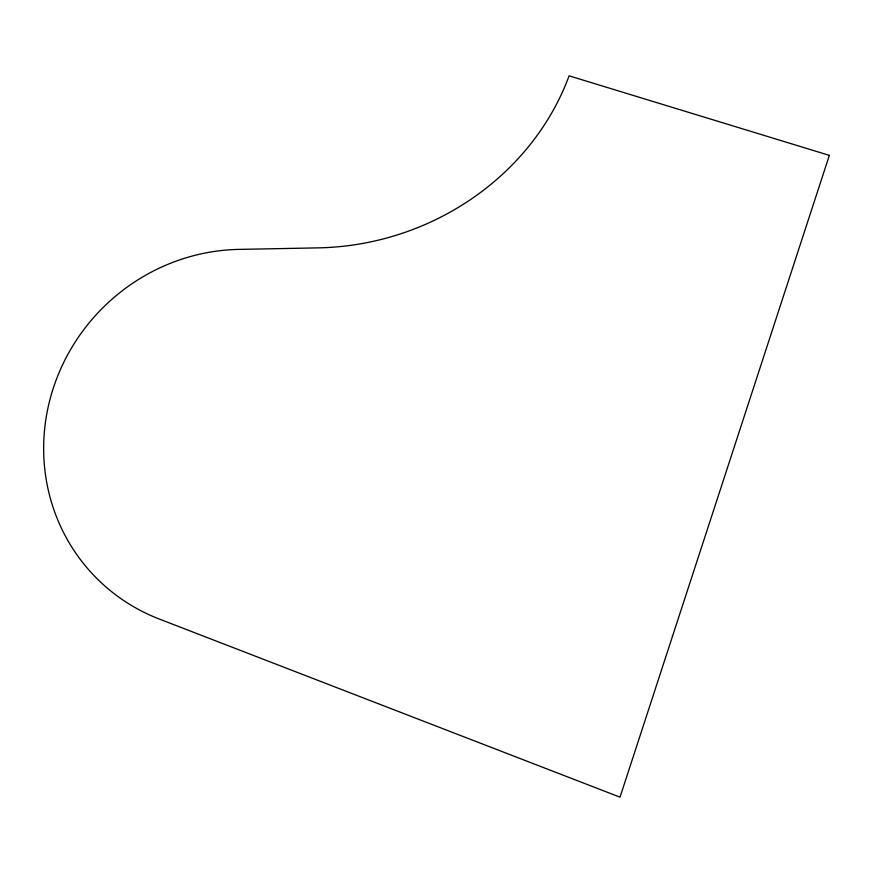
<?xml version="1.0" encoding="UTF-8"?>
<svg xmlns="http://www.w3.org/2000/svg" width="873" height="873" viewBox="0 0 873 873"><rect width="100%" height="100%" fill="white"/><g stroke="black" fill="none" stroke-linecap="round" stroke-linejoin="round"><path stroke-width="1.31" d="M829.35 155.372L620.026 797.169L159.202 619.001A194.886 186.789 -46.1 0 1 48.004 407.767A194.886 186.789 -46.1 0 1 238.776 249.405L318.383 247.867A258.179 235.11 -18.2 0 0 569.098 75.831L829.35 155.372"/></g></svg>
